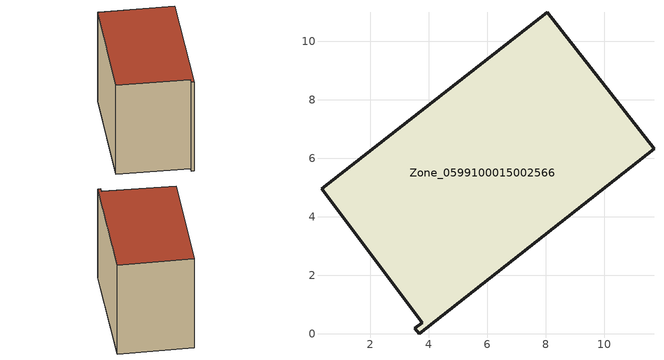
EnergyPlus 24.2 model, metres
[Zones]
Zone_0599100015002566
 floor ground (C_G): 0.34,4.96 8.05,11 11.7,6.33 3.68,0 3.53,0.18 3.78,0.38 z0.84
 wall outside (C_F): 3.68,0 11.7,6.33 8.05,11 0.34,4.96 3.78,0.38 3.53,0.18 3.68,0 z0.84:9.05
 roof outside (C_R): 0.34,4.96 3.78,0.38 3.53,0.18 3.68,0 11.7,6.33 8.05,11 z9.05
[BUILDING]
Pand.0599100015002566: North Axis=0; Terrain=City; Loads Convergence Tolerance Value=0.04; Temperature Convergence Tolerance Value=0.4; Solar Distribution=FullExterior; Maximum Number of Warmup Days=25; Minimum Number of Warmup Days=1
[Site:Location]
Rotterdam.The.Hague.AP_ZH_NLD Design_Conditions: Latitude=51.96; Longitude=4.45; Time Zone=1; Elevation=-4.5
[SITE:GROUNDTEMPERATURE:BUILDINGSURFACE]
18, 18, 18, 18, 18, 18, 18, 18, 18, 18, 18, 18
[MATERIAL] Thermal Absorptance=0.9; Solar Absorptance=0.7; Visible Absorptance=0.7
Name | Roughness | Thickness | Conductivity | Density | Specific Heat
G.TI.1965-1974 | MediumSmooth | 0.15 | 0.882353 | 540 | 1210
F.TI.1965-1974 | Rough | 0.3 | 0.697674 | 1920 | 840
R.TI.1965-1974 | MediumRough | 0.2 | 0.232558 | 1500 | 1000
[CONSTRUCTION]
C_G: G.TI.1965-1974
C_F: F.TI.1965-1974
C_R: R.TI.1965-1974
[ZONE]
Zone_0599100015002566: Type=1; Multiplier=1; Ceiling Height=Autocalculate; Volume=Autocalculate; Floor Area=autocalculate; Part of Total Floor Area=Yes
[ZONEINFILTRATION:DESIGNFLOWRATE]
Infil_Zone_0599100015002566: Zone or ZoneList or Space or SpaceList=Zone_0599100015002566; Schedule=AlwaysOn; Design Flow Rate Calculation Method=Flow/Area; Flow Rate per Floor Area=0.003; Constant Term Coefficient=1; Temperature Term Coefficient=0; Velocity Term Coefficient=0; Velocity Squared Term Coefficient=0
[HVACTEMPLATE:ZONE:IDEALLOADSAIRSYSTEM]
Zone_0599100015002566: Maximum Heating Supply Air Temperature=50; Minimum Cooling Supply Air Temperature=13; Maximum Heating Supply Air Humidity Ratio=0.0156; Minimum Cooling Supply Air Humidity Ratio=0.0077; Heating Limit=NoLimit; Cooling Limit=NoLimit; Dehumidification Control Type=ConstantSensibleHeatRatio; Cooling Sensible Heat Ratio=0.7; Dehumidification Setpoint=60; Humidification Control Type=None; Humidification Setpoint=30; Outdoor Air Method=None; Outdoor Air Flow Rate per Person=0.00944; Outdoor Air Flow Rate per Zone Floor Area=0; Outdoor Air Flow Rate per Zone=0; Demand Controlled Ventilation Type=None; Outdoor Air Economizer Type=NoEconomizer; Heat Recovery Type=None; Sensible Heat Recovery Effectiveness=0.7; Latent Heat Recovery Effectiveness=0.65
[ZONECONTROL:THERMOSTAT]
ThermostatControl_Zone_0599100015002566: Zone or ZoneList=Zone_0599100015002566; Control Type Schedule=DualSetpointControlType; Control 1=Thermostat_Zone_0599100015002566; Temperature Difference Between Cutout And Setpoint=0
[THERMOSTATSETPOINT:DUALSETPOINT]
Thermostat_Zone_0599100015002566: Heating Setpoint Temperature Schedule=HeatingSetpoint_Zone_0599100015002566; Cooling Setpoint Temperature Schedule=CoolingSetpoint_Zone_0599100015002566
[SCHEDULE:COMPACT]
HeatingSetpoint_Zone_0599100015002566: Through: 12/31, For: AllDays, Until: 24:00, 21
CoolingSetpoint_Zone_0599100015002566: Through: 12/31, For: AllDays, Until: 24:00, 24
DualSetpointControlType: Through: 12/31, For: AllDays, Until: 24:00, 4
AlwaysOn: Through: 12/31, For: AllDays, Until: 24:00, 1
